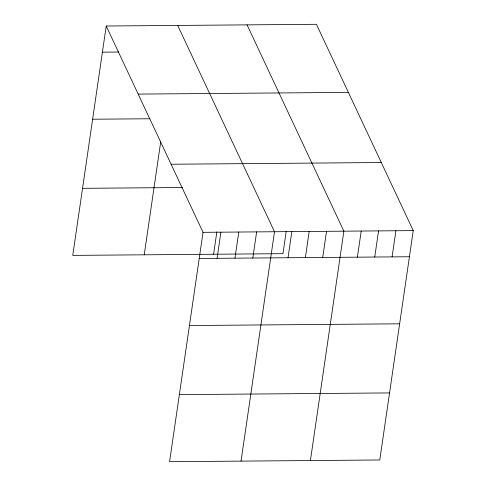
<?xml version="1.0" encoding="UTF-8"?>
<svg xmlns="http://www.w3.org/2000/svg" width="486" height="486" viewBox="0 0 486 486"><rect width="100%" height="100%" fill="white"/><g stroke="black" fill="none" stroke-linecap="round" stroke-linejoin="round"><path stroke-width="0.73" d="M106.227 26.019L203.039 232.326L169.578 461.7L379.773 459.981L413.24 230.607L316.422 24.3L106.227 26.019L72.76 255.393L282.961 253.674L286.224 231.318M144.233 254.81L160.702 141.918M213.597 254.239L216.859 231.883M217.09 258.321L220.905 232.18M234.957 258.175L238.772 232.035M252.823 258.03L256.638 231.889M241.044 461.117L274.505 231.743L177.694 25.436M288.034 257.744L291.849 231.597M305.378 257.598L309.187 231.458M322.716 257.459L326.531 231.318M310.408 460.552L343.869 231.178L247.058 24.865M357.398 257.173L361.213 231.032M374.742 257.033L378.551 230.893M392.081 256.894L395.896 230.753M102.412 52.16L118.791 52.026M138.176 94.096L348.371 92.383M92.626 119.228L149.949 118.76M171.09 164.244L381.285 162.524M82.547 188.325L182.663 187.505M203.039 232.326L413.24 230.607M199.224 258.467L409.425 256.748M189.443 325.535L399.638 323.816M179.364 394.632L389.559 392.919"/></g></svg>
